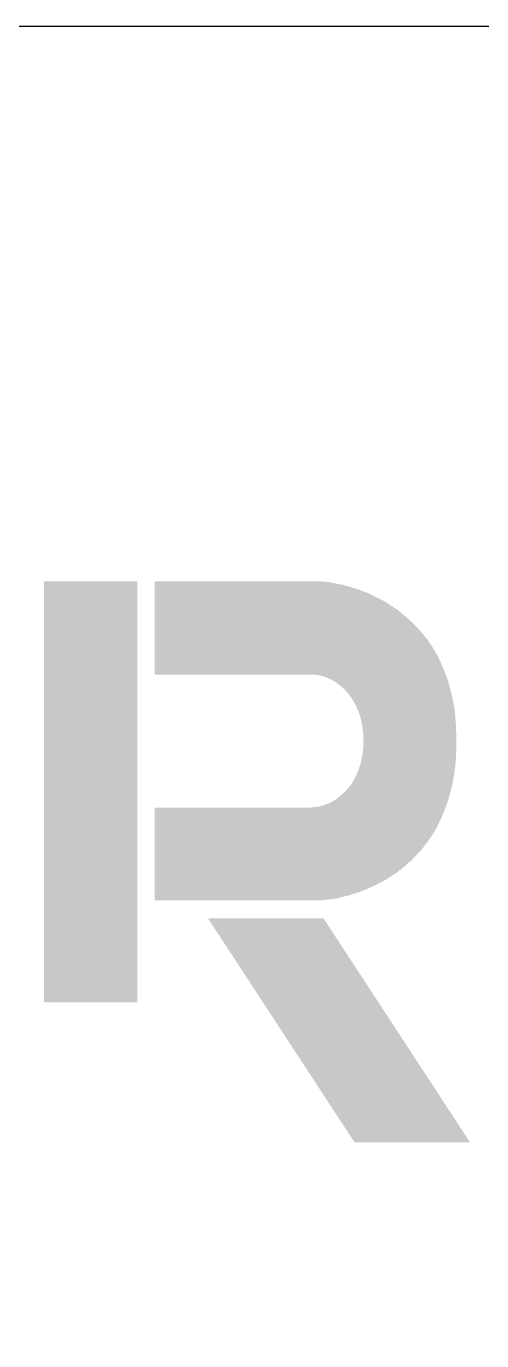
# Model space of a CAD drawing. Header units: centimetres. Extents: x 1658 to 6058, y 7825 to 9310.
# Drawn here: x 5252.7 to 5291.8, y 8012 to 8124.9 of the extents above; entities that cross this region are included whole.
import ezdxf
from ezdxf.enums import TextEntityAlignment as Align

# ---------------------------------------------------------------- set-up
doc = ezdxf.new("R2010")
doc.units = ezdxf.units.CM
doc.header["$LTSCALE"] = 50
doc.header["$MEASUREMENT"] = 0
doc.layers.add('FORMATO-PRECON', color=2, linetype='Continuous')
doc.styles.add('PRECON-ROMANS', font='romans.shx')

# ---------------------------------------------------------------- blocks, each defined once
blk = doc.blocks.new('CARIMBO')
at = {"linetype": 'Continuous', "true_color": 0x9c0000}
for points in [[(-1508.24, 332.34), (-1492.22, 332.34), (-1492.22, 404.68), (-1508.24, 404.68)], [(-1437.4, 377.27), (-1437.4, 377), (-1437.4, 376.8), (-1437.4, 376.52), (-1437.4, 376.25), (-1437.4, 376.05), (-1437.4, 375.77), (-1437.4, 375.57), (-1437.47, 375.36), (-1437.47, 375.09), (-1437.47, 374.89), (-1437.47, 374.68), (-1437.47, 374.48), (-1437.47, 374.27), (-1437.53, 374.07), (-1437.53, 373.86), (-1437.53, 373.66), (-1437.53, 373.45), (-1437.6, 373.25), (-1437.6, 372.84), (-1437.67, 372.5), (-1437.74, 372.09), (-1437.74, 371.75), (-1437.81, 371.41), (-1437.88, 371.07), (-1437.94, 370.8), (-1438.08, 369.91), (-1438.28, 369.09), (-1438.49, 368.34), (-1438.69, 367.59), (-1438.9, 366.84), (-1439.17, 366.09), (-1439.44, 365.41), (-1439.72, 364.73), (-1439.99, 364.05), (-1440.33, 363.36), (-1440.6, 362.75), (-1440.94, 362.14), (-1441.28, 361.59), (-1441.63, 360.98), (-1442.03, 360.43), (-1442.38, 359.89), (-1442.78, 359.41), (-1443.19, 358.86), (-1443.6, 358.39), (-1444.01, 357.98), (-1444.42, 357.5), (-1444.83, 357.09), (-1445.24, 356.61), (-1445.72, 356.27), (-1446.13, 355.86), (-1446.6, 355.45), (-1447.08, 355.11), (-1447.49, 354.77), (-1447.97, 354.43), (-1448.44, 354.16), (-1448.92, 353.82), (-1449.33, 353.55), (-1449.81, 353.27), (-1450.28, 353), (-1450.76, 352.8), (-1451.24, 352.52), (-1451.65, 352.32), (-1452.13, 352.11), (-1452.6, 351.91), (-1453.01, 351.7), (-1453.49, 351.57), (-1453.9, 351.36), (-1454.38, 351.23), (-1454.78, 351.09), (-1455.19, 350.95), (-1455.67, 350.82), (-1456.08, 350.68), (-1456.49, 350.61), (-1456.83, 350.48), (-1457.24, 350.41), (-1457.58, 350.34), (-1457.99, 350.2), (-1458.33, 350.14), (-1458.67, 350.14), (-1459.01, 350.07), (-1459.28, 350), (-1459.63, 350), (-1459.9, 349.93), (-1460.17, 349.93), (-1460.44, 349.86), (-1460.65, 349.86), (-1460.92, 349.86), (-1461.13, 349.86), (-1461.33, 349.86), (-1489.22, 349.86), (-1489.22, 365.82), (-1462.42, 365.82), (-1462.01, 365.89), (-1461.67, 365.89), (-1461.33, 365.95), (-1460.92, 366.02), (-1460.58, 366.09), (-1460.17, 366.23), (-1459.97, 366.3), (-1459.76, 366.36), (-1459.63, 366.43), (-1459.42, 366.5), (-1459.22, 366.57), (-1459.01, 366.7), (-1458.81, 366.77), (-1458.67, 366.91), (-1458.47, 366.98), (-1458.26, 367.11), (-1458.06, 367.25), (-1457.92, 367.39), (-1457.72, 367.52), (-1457.51, 367.66), (-1457.38, 367.8), (-1457.17, 367.93), (-1457.03, 368.07), (-1456.83, 368.27), (-1456.63, 368.41), (-1456.49, 368.61), (-1456.35, 368.75), (-1456.15, 368.95), (-1456.01, 369.16), (-1455.87, 369.36), (-1455.67, 369.5), (-1455.53, 369.7), (-1455.4, 369.98), (-1455.26, 370.18), (-1455.13, 370.39), (-1454.99, 370.66), (-1454.85, 370.86), (-1454.72, 371.14), (-1454.58, 371.34), (-1454.51, 371.61), (-1454.38, 371.89), (-1454.24, 372.16), (-1454.17, 372.43), (-1454.1, 372.7), (-1453.97, 372.98), (-1453.9, 373.25), (-1453.83, 373.59), (-1453.76, 373.86), (-1453.69, 374.2), (-1453.63, 374.48), (-1453.56, 374.82), (-1453.49, 375.16), (-1453.49, 375.5), (-1453.42, 375.84), (-1453.42, 376.18), (-1453.42, 376.52), (-1453.42, 376.86), (-1453.42, 377.27), (-1453.42, 377.61), (-1453.42, 378.02), (-1453.42, 378.36), (-1453.42, 378.7), (-1453.49, 379.05), (-1453.49, 379.39), (-1453.56, 379.73), (-1453.63, 380), (-1453.69, 380.34), (-1453.76, 380.68), (-1453.83, 380.95), (-1453.9, 381.3), (-1453.97, 381.57), (-1454.1, 381.84), (-1454.17, 382.11), (-1454.24, 382.39), (-1454.38, 382.66), (-1454.51, 382.93), (-1454.58, 383.2), (-1454.72, 383.41), (-1454.85, 383.68), (-1454.99, 383.89), (-1455.13, 384.16), (-1455.26, 384.36), (-1455.4, 384.57), (-1455.53, 384.77), (-1455.67, 384.98), (-1455.87, 385.18), (-1456.01, 385.39), (-1456.15, 385.59), (-1456.35, 385.8), (-1456.49, 385.93), (-1456.63, 386.14), (-1456.83, 386.27), (-1457.03, 386.48), (-1457.17, 386.61), (-1457.38, 386.75), (-1457.51, 386.89), (-1457.72, 387.02), (-1457.92, 387.16), (-1458.06, 387.3), (-1458.26, 387.43), (-1458.47, 387.5), (-1458.67, 387.64), (-1458.81, 387.77), (-1459.01, 387.84), (-1459.22, 387.91), (-1459.42, 388.05), (-1459.63, 388.11), (-1459.76, 388.18), (-1459.97, 388.25), (-1460.17, 388.32), (-1460.58, 388.45), (-1460.92, 388.52), (-1461.33, 388.59), (-1461.67, 388.66), (-1462.01, 388.66), (-1462.42, 388.66), (-1489.22, 388.66), (-1489.22, 404.68), (-1461.33, 404.68), (-1461.13, 404.68), (-1460.92, 404.68), (-1460.65, 404.68), (-1460.44, 404.61), (-1460.17, 404.61), (-1459.9, 404.61), (-1459.63, 404.55), (-1459.28, 404.55), (-1459.01, 404.48), (-1458.67, 404.41), (-1458.33, 404.34), (-1457.99, 404.27), (-1457.65, 404.2), (-1457.24, 404.14), (-1456.83, 404.07), (-1456.49, 403.93), (-1456.08, 403.86), (-1455.67, 403.73), (-1455.26, 403.59), (-1454.78, 403.45), (-1454.38, 403.32), (-1453.97, 403.18), (-1453.49, 402.98), (-1453.08, 402.84), (-1452.6, 402.64), (-1452.13, 402.43), (-1451.72, 402.23), (-1451.24, 401.95), (-1450.76, 401.75), (-1450.28, 401.48), (-1449.81, 401.27), (-1449.4, 401), (-1448.92, 400.66), (-1448.44, 400.39), (-1447.97, 400.05), (-1447.49, 399.77), (-1447.08, 399.43), (-1446.6, 399.02), (-1446.19, 398.68), (-1445.72, 398.27), (-1445.31, 397.86), (-1444.83, 397.45), (-1444.42, 397.05), (-1444.01, 396.57), (-1443.6, 396.16), (-1443.19, 395.68), (-1442.78, 395.14), (-1442.38, 394.66), (-1442.03, 394.11), (-1441.63, 393.57), (-1441.28, 392.95), (-1440.94, 392.41), (-1440.6, 391.8), (-1440.33, 391.18), (-1439.99, 390.5), (-1439.72, 389.82), (-1439.44, 389.14), (-1439.17, 388.45), (-1438.9, 387.77), (-1438.69, 387.02), (-1438.49, 386.2), (-1438.28, 385.45), (-1438.08, 384.64), (-1437.94, 383.82), (-1437.88, 383.48), (-1437.81, 383.14), (-1437.74, 382.8), (-1437.74, 382.45), (-1437.67, 382.05), (-1437.6, 381.64), (-1437.6, 381.43), (-1437.6, 381.3), (-1437.6, 381.09), (-1437.53, 380.82), (-1437.53, 380.61), (-1437.53, 380.41), (-1437.53, 380.2), (-1437.47, 380), (-1437.47, 379.8), (-1437.47, 379.59), (-1437.47, 379.32), (-1437.47, 379.11), (-1437.47, 378.91), (-1437.4, 378.64), (-1437.4, 378.43), (-1437.4, 378.23), (-1437.4, 377.95), (-1437.4, 377.75), (-1437.4, 377.48)], [(-1480.08, 346.8), (-1460.24, 346.8), (-1435.08, 308.34), (-1454.92, 308.34)]]:
    blk.add_hatch(color=14, dxfattribs=at).paths.add_polyline_path(points)
at = {"layer": 'FORMATO-PRECON', "color": 6}
blk.add_lwpolyline([(-1750, 500), (0, 500), (0, 0), (-1750, 0)], close=True, dxfattribs=at)
at = {"layer": 'FORMATO-PRECON', "color": 5, "style": 'PRECON-ROMANS', "flags": 8}
for p in [(-524.84, 472.63), (-524.98, 423.02), (-524.98, 399.37), (-524.98, 375.97)]:
    blk.add_attdef('X', text='', height=30, dxfattribs=at).set_placement(p, align=Align.MIDDLE_CENTER)
at = {"layer": 'FORMATO-PRECON', "color": 3, "style": 'PRECON-ROMANS', "flags": 8}
for p in [(-524.98, 331.67), (-486.33, 176.97), (-486.33, 124.42)]:
    blk.add_attdef('X', text='', height=25, dxfattribs=at).set_placement(p, align=Align.MIDDLE_CENTER)
at = {"layer": 'FORMATO-PRECON', "color": 4, "style": 'PRECON-ROMANS', "flags": 8}
for p in [(-524.98, 249.6), (-228.66, 39.37), (-76.7, 39.37), (-483.33, 35.98)]:
    blk.add_attdef('X', text='', height=30, dxfattribs=at).set_placement(p, align=Align.MIDDLE_CENTER)
at = {"layer": 'FORMATO-PRECON', "color": 2, "style": 'PRECON-ROMANS', "flags": 8}
for height, p in [(20, (-1635.81, 142.35)), (20, (-1402.47, 142.35)), (20, (-1169.14, 142.35)), (30, (-902.74, 42.35)), (20, (-1635.81, 42.35))]:
    blk.add_attdef('X', text='', height=height, dxfattribs=at).set_placement(p, align=Align.MIDDLE_CENTER)

msp = doc.modelspace()

# ---------------------------------------------------------------- block references
at = {"layer": 'FORMATO-PRECON', "xscale": 0.4999999945868204, "yscale": 0.4999999945868204, "zscale": 0.4999999945868204}
msp.add_blockref('CARIMBO', (6008.357, 7874.924), dxfattribs=at)

doc.saveas('drawing.dxf')
